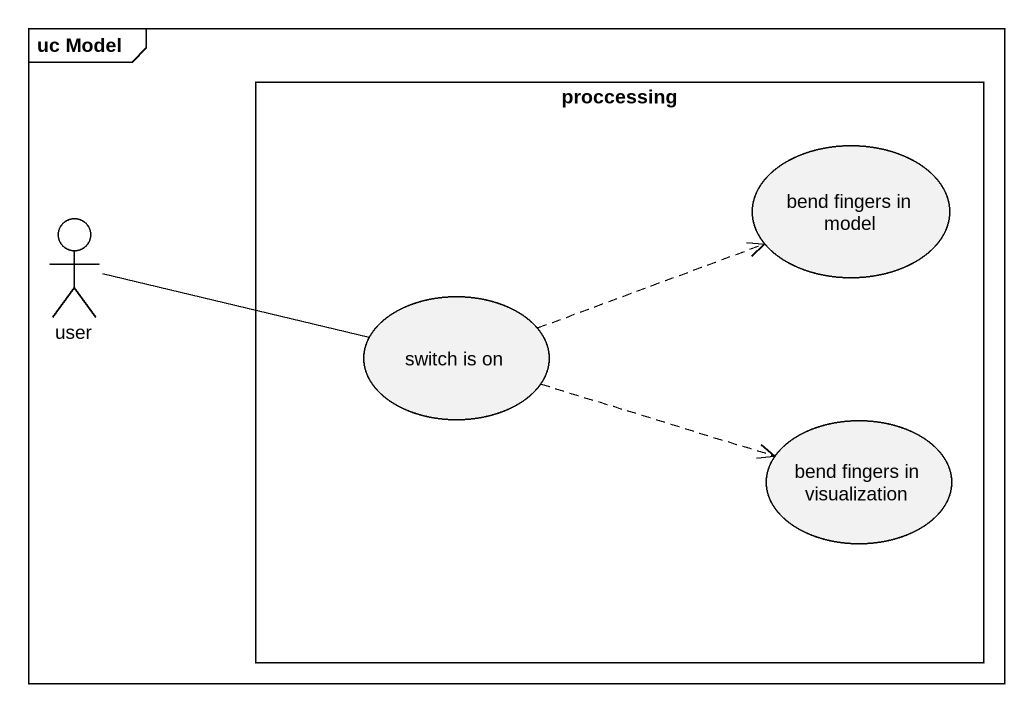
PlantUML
@startuml
mainframe uc Model
rectangle proccessing {
  usecase "bend fingers in model" as bend_fingers_in_model
  usecase "switch is on" as switch_is_on
  usecase "bend fingers in visualization" as bend_fingers_in
}
actor user
user -right- switch_is_on
switch_is_on .right.> bend_fingers_in_model
switch_is_on .right.> bend_fingers_in
@enduml
